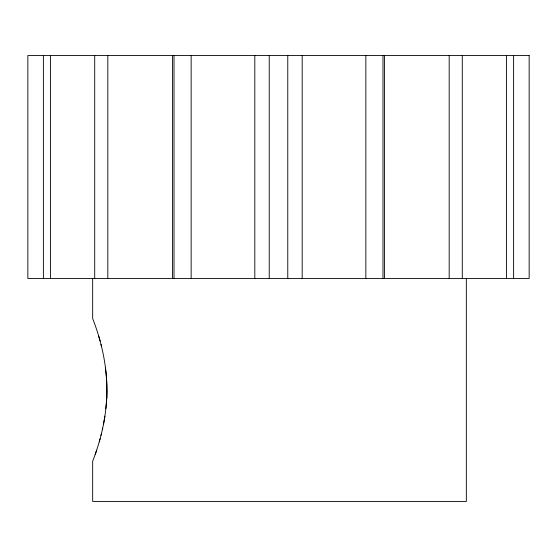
<?xml version="1.0" encoding="UTF-8"?>
<svg xmlns="http://www.w3.org/2000/svg" width="557" height="557" viewBox="0 0 557 557"><rect width="100%" height="100%" fill="white"/><g stroke="black" fill="none" stroke-linecap="round" stroke-linejoin="round"><path stroke-width="0.84" d="M92.664 278.5L92.664 318.541C99.87 337.02 104.82 356.647 106.345 376.518A65.635 26.068 90 0 1 106.352 403.254C104.813 423.125 99.877 442.759 92.664 461.231L92.664 501.453L466.334 501.453L466.334 278.5M105.781 408.761L105.927 407.633A65.775 26.123 90 0 0 105.927 372.146L105.454 367.843M104.904 416.149L103.532 424.26M101.005 435.365L101.346 433.861M102.328 429.684L102.711 428.117M99.223 441.896L100.142 438.728M95.24 454.442L96.695 450.126M98.533 335.787L100.149 341.051M101.005 344.414L101.346 345.918M513.617 55.547L513.617 278.5M506.522 55.547L506.522 278.5M462.296 55.547L462.296 278.5M449.179 55.547L449.179 278.5M384.448 55.547L384.448 278.5M382.986 55.547L382.986 278.5M365.852 55.547L365.852 278.5M302.186 55.547L302.186 278.5M287.774 55.547L287.774 278.5M269.226 55.547L269.226 278.5M254.814 55.547L254.814 278.5M191.148 55.547L191.148 278.5M174.014 55.547L174.014 278.5M172.552 55.547L172.552 278.5M107.821 55.547L107.821 278.5M94.704 55.547L94.704 278.5M50.478 55.547L50.478 278.5M43.383 55.547L43.383 278.5M106.77 398.61A69.667 4.178 89.5 0 1 106.652 389.886M529.15 55.547L27.85 55.547L27.85 278.5L529.15 278.5L529.15 55.547"/></g></svg>
